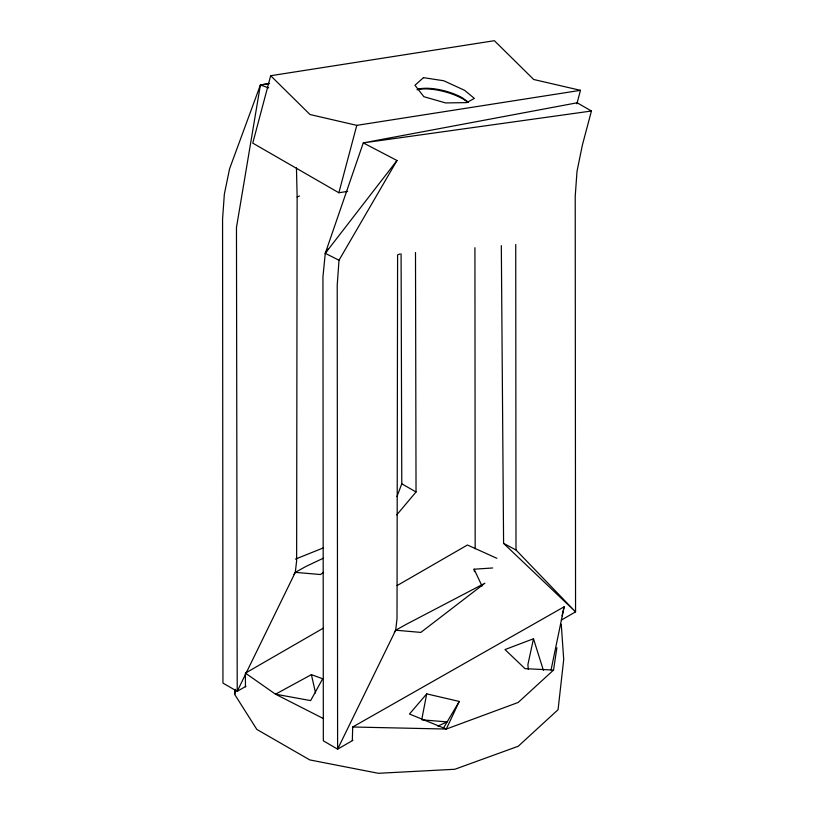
<?xml version="1.0" encoding="UTF-8"?>
<svg xmlns="http://www.w3.org/2000/svg" width="814" height="814" viewBox="0 0 814 814"><rect width="100%" height="100%" fill="white"/><g stroke="black" fill="none" stroke-linecap="round" stroke-linejoin="round"><path stroke-width="1.22" d="M296.459 167.877L297.13 196.968L296.632 560.785L295.299 572.354L237.22 691.32L222.944 683.099L222.568 219.068L224.349 194.159L229.579 168.773L260.399 84.982L269.098 83.374M352.32 740.587L352.696 726.994L564.153 606.786L551.047 670.003M399.949 253.948L397.598 254.904L397.018 618.65L395.685 630.209L337.607 749.165L323.331 740.801L322.944 276.923L325.264 253.327L363.278 142.898L396.998 160.5L339.011 260.236L337.22 285.144L337.607 749.165L352.961 740.313M561.253 624.216L563.715 659.482L558.068 709.686L518.223 746.265L454.812 769.271L378.368 773.3L309.747 759.91L256.817 729.405L234.686 694.423L235.277 689.427M352.696 726.994L446.286 729.049L518.172 702.462L553.54 670.064L556.888 647.73M269.169 83.771L260.399 84.982L236.467 227.472L237.22 691.32L245.991 686.253M234.686 694.423L235.572 689.427M421.947 718.579L426.709 693.864L459.259 701.444L446.286 729.049L409.462 714.02L426.709 693.864M553.54 670.064L524.999 668.65L504.995 649.562L533.485 638.766L527.899 664.59L528.327 669.546M562.047 615.883L564.153 606.786M576.892 103.816L580.474 90.334L533.699 79.497L494.363 40.7L270.675 75.722L252.757 143.122L338.868 192.755L347.609 191.392M338.868 192.755L356.786 125.356L580.474 90.334M591.432 111.009L363.278 142.898L577.167 102.788L591.432 111.009L582.356 145.157L577.004 171.388L575.223 196.296L575.559 611.863L561.304 620.095M396.957 496.621L401.78 483.801L401.088 253.866M443.365 728.286L459.259 701.444M339.011 260.236L325.264 253.327L327.971 249.053M293.925 574.46L295.299 572.354L306.176 566.32L323.25 558.262M394.291 632.336L395.685 630.209L406.562 624.175L484.89 583.221L420.838 632.407L395.685 630.209M325.264 253.327L396.998 160.5M396.744 514.906L416.035 491.982L415.496 252.533M323.555 572.354L320.451 574.542L295.299 572.354M245.441 686.853L245.421 673.117L323.453 628.082M397.09 585.592L467.429 545.004L496.866 558.302M323.28 718.508L275.508 694.189L310.653 700.6L322.68 678.744L311.386 674.643L275.508 694.189L245.421 673.117M437.861 726.108L447.1 721.896L421.713 719.81M297.13 196.968L299.481 196.001M295.411 559.116L323.3 547.924M474.511 571.703L474.084 569.21L492.674 567.969M356.786 125.356L310.012 114.52L270.675 75.722M260.399 84.982L268.712 87.902M503.591 543.376L515.995 549.989L575.559 611.863L503.591 543.376L501.322 245.635M401.78 483.801L416.035 491.982M467.256 101.75L463.125 99.033A31.96 11.009 14.9 0 0 417.012 89.794M468.447 102.299L462.556 97.955A30.617 10.551 14.9 0 0 417.429 89.377M474.084 569.21L482.041 586.07M533.485 638.766L543.396 670.319M311.386 674.643L315.557 692.979M515.73 244.505L515.995 549.989M474.928 247.7L475.173 548.778M423.473 77.656L414.967 85.267L423.87 96.693L445.604 102.93L466.768 102.615L474.369 98.402L464.58 90.323L443.762 80.759L423.473 77.656"/></g></svg>
